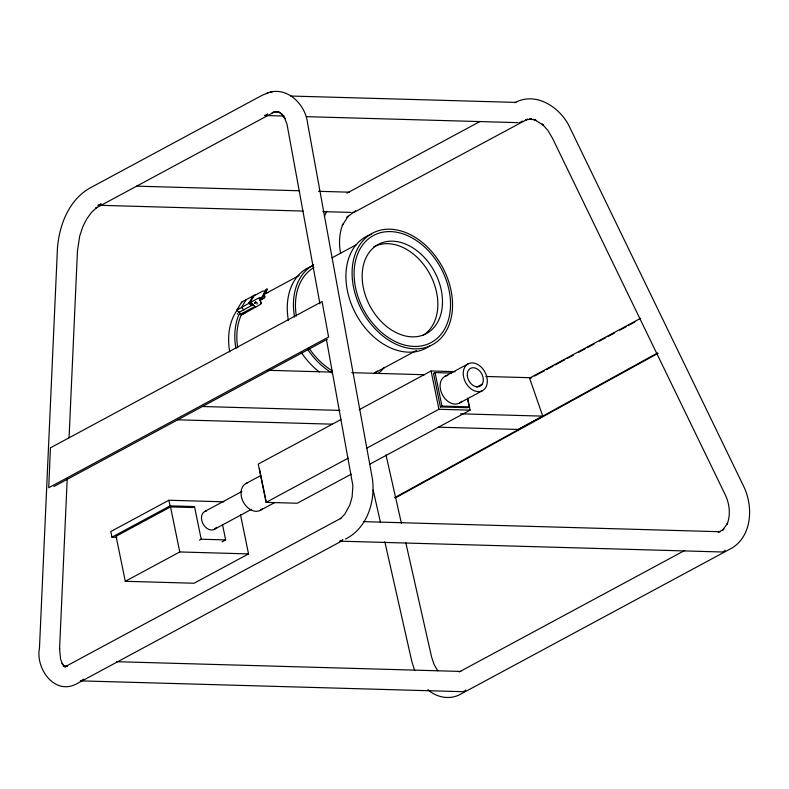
<?xml version="1.0" encoding="UTF-8"?>
<svg xmlns="http://www.w3.org/2000/svg" width="789" height="789" viewBox="0 0 789 789"><rect width="100%" height="100%" fill="white"/><g stroke="black" fill="none" stroke-linecap="round" stroke-linejoin="round"><path stroke-width="1.18" d="M67.233 478.321L59.55 649.248L59.56 648.519L60.595 659.377L62.923 664.989L62.045 663.362L65.27 667.001L63.702 665.62L65.546 666.685L63.376 666.291L67.627 665.936L65.655 666.458L340.937 518.284M69.067 437.747L77.47 250.833L79.719 236L82.865 226.591L86.682 219.046L91.593 212.29L97.106 207.211L95.647 208.237L274.049 112.156L272.097 112.669L275.903 111.663M254.748 295.402L255.054 294.879L241.582 302.128L236.907 310.156L238.219 311.823A1.361 0.878 30.3 0 1 239.846 312.927M241.552 302.187L241.75 302.838M324.338 216.285L326.754 211.284M254.62 303.518L255.094 302.72M246.178 299.633L241.523 307.562L244.018 309.959M248.772 303.321L252.776 296.457L262.648 291.171A6.776 4.359 30.3 0 0 266.603 289.05L262.599 295.905A6.776 4.359 30.3 0 1 258.654 298.025L248.772 303.321L249.768 302.798M249.314 303.854L253.318 296.999L252.776 296.457M250.606 303.538L250.123 303.065L251.257 301.132M236.966 310.038L250.744 302.256L255.656 307.089L241.493 315.048L239.856 313.44M250.813 303.528L251.119 302.996M251.553 303.903L251.839 303.331M255.587 307.158L260.745 304.199A3.324 2.14 30.3 0 0 260.942 303.568L259.502 298.035L261.248 303.035A3.324 2.14 30.3 0 1 261.129 303.518M251.198 304.84L250.064 303.824L250.478 304.929M340.315 518.777L344.754 514.241L349.793 505.059L352.111 496.971L352.89 485.748L326.567 340.217M264.443 297.69L264.749 297.345A3.324 2.14 30.3 0 0 264.946 296.703L264.019 293.873M250.251 303.37L250.813 303.292M394.618 497.691L657.464 352.999M395.388 497.918L658.154 353.265M347.032 193.098L480.166 121.388M263.753 294.593L299.09 275.558M332.031 257.816L356.658 244.551M53.968 486.468L327.366 339.211M373.542 373.582L416.365 350.513M223.908 501.804L168.895 500.246L110.795 531.539L111.949 537.171L116.841 537.309M111.949 537.171L170.049 505.877L194.498 506.568L201.205 539.222L199.39 540.199M194.498 506.568L192.684 507.544L170.523 506.923L116.062 536.254L125.303 581.296L194.074 583.239L248.535 553.908L240.507 514.793M340.907 419.551L258.25 464.08L266.1 502.356L297.275 503.244L351.292 474.15M359.153 409.728L431.08 370.988L455.066 371.668M451.663 373.069L435.064 372.605L433.516 373.434L440.4 406.927L467.67 407.706L469.218 406.868L467.502 398.494M245.872 483.568L260.607 475.639M444.947 376.343L468.094 363.877M204.706 511.509L241.898 491.478M476.822 387.074L482.178 384.184M440.4 406.927L441.939 406.098L469.218 406.868M214.292 529.34L251.484 509.309M266.1 502.356L348.205 458.143M366.569 448.251L438.94 409.264L470.116 410.152L467.66 398.189M125.303 581.296L179.774 551.955L248.535 553.908M260.271 510.345L274.996 502.415M459.336 403.13L482.483 390.663A15.198 10.977 61.7 0 0 480.067 366.086A15.198 10.977 61.7 0 0 463.311 375.071A15.198 10.977 61.7 0 0 482.483 390.663M222.025 541.865L225.654 539.913L222.537 524.754M369.656 464.257L470.116 410.152M438.329 427.184L518.077 429.443L542.763 416.138L529.557 378.118L640.599 318.312M534.626 376.018L544.321 370.791M546.481 369.627L552.951 366.145M555.111 364.982L564.806 359.754M566.966 358.591L573.435 355.109M578.82 352.21L585.29 348.728M587.45 347.564L593.92 344.083M599.305 341.173L605.774 337.692M607.934 336.528L614.404 333.047M619.789 330.147L626.259 326.656M628.419 325.502L634.889 322.011M342.229 540.771L76.75 683.767C54.628 695.819 35.387 668.608 39.46 648.085L57.419 249.028C58.958 225.93 68.416 200.712 89.236 188.423L262.382 95.163L268.23 92.905M345.483 539.015C367.24 528.334 375.751 501.035 372.309 478.292L307.651 123.607C305.728 104.256 286.446 84.985 266.278 93.427M459.139 671.981L684.744 550.466M718.375 532.348L723.908 529.064L722.546 530.297L727.557 523.294L727.014 524.567C730.801 515.079 729.667 504.132 725.357 495.019L552.408 138.065L547.734 130.234L542.191 124.051L543.236 125.076L534.153 119.514L535.859 120.145L529.725 118.991L531.648 118.961L525.77 119.869L527.575 119.159L352.121 213.355L346.904 217.33L348.215 216.137L342.347 225.329L342.89 224.066C339.171 233.366 338.718 243.752 340.651 253.516M259.591 300.303L263.368 298.272M259.926 300.481L264.443 297.867A3.324 2.14 30.3 0 0 264.631 297.236L263.713 294.405M238.712 312.464L253.082 304.751M239.846 314.574L254.265 306.842M242.302 314.259L245.261 312.671M250.123 303.065L250.498 303.38M514.803 102.728C536.638 90.745 561.758 108.399 570.447 128.824L743.79 486.586C753.268 506.242 752.311 535.228 732.202 547.901L460.174 694.419C449.829 700.109 436.416 697.535 427.954 689.635M270.321 92.352L272.343 91.82M206.54 510.917L205.584 511.134A10.119 7.308 61.7 0 0 203.74 525.02A10.119 7.308 61.7 0 0 216.393 527.348M529.557 378.118L531.391 377.753L485.876 376.471M274.819 111.959L277.481 111.752M290.944 96.041L515.947 102.412M284.168 116.042L264.502 115.48A10.139 6.47 -88.4 0 0 267.698 113.764M306.3 116.664L517.781 122.65M136.576 186.155L298.873 190.751M318.549 191.303L349.29 192.181M303.163 211.067L97.836 205.248A10.139 6.47 -88.4 0 0 101.031 203.532M322.839 211.62L351.115 212.419M268.171 370.307L332.13 372.112M351.815 372.674L424.383 374.726M202.428 406.503L339.832 410.398M460.569 413.811L542.763 416.138M177.732 419.807L332.317 424.176M363.65 521.647L720.189 531.737M201.205 539.222L225.654 539.913M116.575 661.695L460.825 671.439M275.361 111.604L280.371 112.709L278.399 111.89L282.866 114.987L281.338 113.655L285.056 118.695L284.208 117.107L286.959 124.011L319.939 303.864M250.438 302.789L253.062 305.363M237.647 314.298L237.371 313.618M437.757 670.798L434.039 664.427L431.534 656.813L405.783 542.664M414.708 670.611L411.897 661.803L384.815 541.727M385.999 454.947L401.443 523.432M373.167 490.087L380.485 522.515M435.064 372.605L441.939 406.098M431.08 370.988L438.94 409.264M259.384 468.548L266.021 500.857M170.523 506.923L179.774 551.955M168.895 500.246L170.049 505.877M522.21 120.973A10.139 6.47 -88.4 0 1 519.014 122.689M465.845 689.961A10.139 6.47 -88.4 0 1 462.65 691.687L80.291 680.858A10.139 6.47 -88.4 0 0 83.486 679.142M355.543 210.732A10.139 6.47 -88.4 0 1 352.348 212.458M725.219 550.258A10.139 6.47 -88.4 0 1 722.024 551.984L339.664 541.155A10.139 6.47 -88.4 0 0 342.86 539.439M238.702 312.878A2.475 0.69 -45.5 0 1 238.811 312.681M259.177 298.863A1.164 0.75 30.3 0 1 259.512 299.445M259.196 298.567A6.776 4.359 30.3 0 0 263.151 296.447L267.343 288.981L267.155 289.593A6.776 4.359 30.3 0 1 264.877 291.526M255.251 303.272A1.193 0.769 30.3 0 1 255.577 302.217A1.193 0.769 30.3 0 1 257.106 302.917A1.193 0.769 30.3 0 1 256.78 303.982M255.449 301.98A1.193 0.769 30.3 0 1 255.577 301.822M253.624 297.246A1.598 1.026 30.3 0 1 253.772 295.934M249.393 303.341A1.598 1.026 30.3 0 1 249.649 302.868M461.595 401.325A15.198 10.977 61.7 0 1 442.471 394.924A15.198 10.977 61.7 0 1 447.688 375.465M262.53 508.55A15.198 10.977 61.7 0 1 243.89 503.007A15.198 10.977 61.7 0 1 247.204 483.006M332.08 373.029A63.347 45.742 61.7 0 1 307.631 349.32M294.544 316.991A63.347 45.742 61.7 0 1 313.697 264.808M384.401 367.319A63.347 45.742 61.7 0 1 378.671 373.098M332.544 370.929A60.802 43.908 61.7 0 1 309.081 348.166M296.329 316.064A60.802 43.908 61.7 0 1 313.894 267.599M377.27 370.998A60.802 43.908 61.7 0 1 374.45 373M237.696 347.643A60.802 43.908 61.7 0 1 242.115 313.332M430.183 345.572A63.347 45.742 61.7 0 1 355.454 313.233A63.347 45.742 61.7 0 1 371.678 234.205M229.727 351.894A63.347 45.742 61.7 0 1 238.801 307.996M235.901 348.57A63.347 45.742 61.7 0 1 238.919 314.673M264.088 293.113A63.347 45.742 61.7 0 1 268.556 292.472M319.328 371.915A63.347 45.742 61.7 0 1 301.457 352.644M288.37 320.314A63.347 45.742 61.7 0 1 313.036 265.785M373.72 246.898A50.654 36.57 61.7 0 1 429.522 273.497A50.654 36.57 61.7 0 1 422.707 335.532M50.427 447.836L48.731 487.74L328.589 337.002L322.07 301.526L50.427 447.836M467.315 375.801A10.119 7.308 61.7 0 0 480.077 386.186A10.119 7.308 61.7 0 0 478.469 369.814A10.119 7.308 61.7 0 0 467.315 375.801M352.427 279.839A63.347 45.742 61.7 0 0 432.313 344.813A63.347 45.742 61.7 0 0 422.233 242.401A63.347 45.742 61.7 0 0 352.427 279.839M354.419 280.213A60.802 43.908 61.7 0 0 431.11 342.574A60.802 43.908 61.7 0 0 421.434 244.265A60.802 43.908 61.7 0 0 354.419 280.213M362.427 281.683A50.654 36.57 61.7 0 0 426.297 333.629A50.654 36.57 61.7 0 0 418.249 251.74A50.654 36.57 61.7 0 0 362.427 281.683"/></g></svg>
